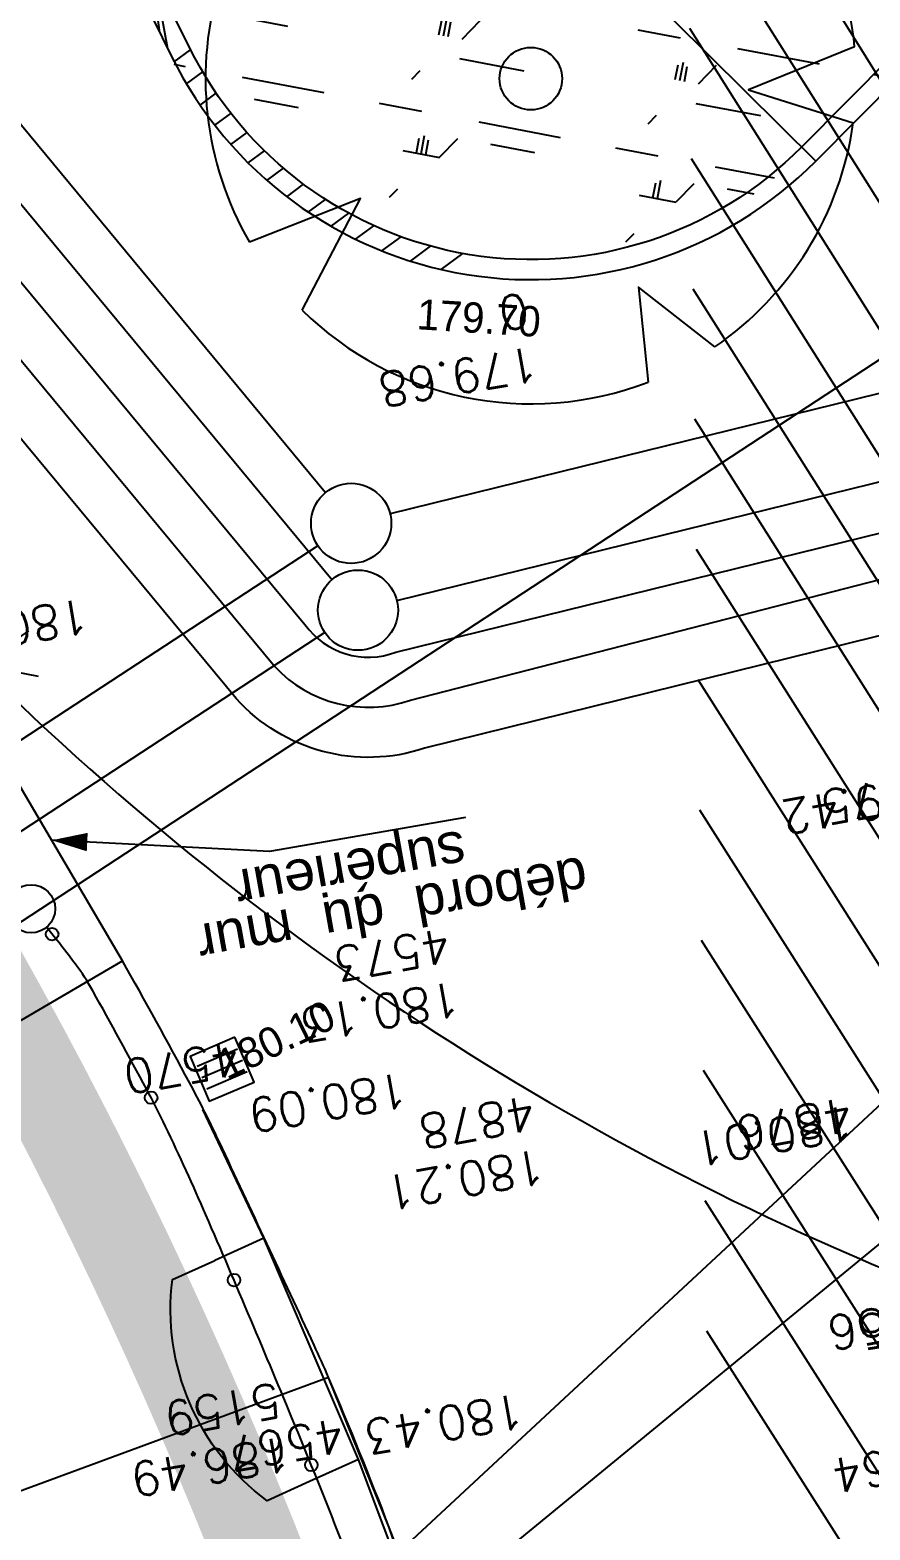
# Model space of a CAD drawing. Extents: x 0 to 613264, y -387505 to 675.
# Drawn here: x 526151 to 534531, y -268319 to -253348 of the extents above; entities that cross this region are included whole.
import ezdxf
from ezdxf.enums import TextEntityAlignment as Align
from ezdxf.lldxf.tags import DXFTag

# ---------------------------------------------------------------- set-up
doc = ezdxf.new("R2010")
doc.units = 0
for name, color, linetype in [('Fond topo - ASS', 252, 'Continuous'), ('Fond topo - BAT_ANN', 252, 'Continuous'), ('Fond topo - BAT_TXT', 252, 'Continuous'), ('Fond topo - CLO_LEG', 252, 'Continuous'), ('Fond topo - Z_500', 252, 'Continuous'), ('prlm-VRD', 2, 'Continuous'), ('SA - arbre', 252, 'Continuous'), ('SA - CAB-réso', 252, 'Continuous'), ('SA - couvre sol', 252, 'Continuous'), ('SA - EBC', 252, 'Continuous'), ('SA - ECL-réso', 252, 'Eclairage public'), ('SA - EDF-réso', 252, 'Texte-BT'), ('SA - enrobé', 252, 'Continuous'), ('SA - EP-réso', 252, 'EP'), ('SA - EU-réso', 252, 'EU'), ('SA - EVMV', 252, 'Continuous'), ('SA - GAZ-réso', 252, 'Texte-GAZ'), ('SA - haie séparative', 252, 'Continuous'), ('SA - limite revêtement', 252, 'Continuous'), ('SA - muret béton', 252, 'Continuous'), ('SA - PTT-réso', 252, 'Texte-Telecom')]:
    doc.layers.add(name, color=color, linetype=linetype)
for name, color, linetype, plot in [('Fond topo - N', 252, 'Continuous', False), ('Fond topo - NCACHE', 252, 'Continuous', False), ('Fond topo - ZCACHE', 252, 'Continuous', False)]:
    doc.layers.add(name, color=color, linetype=linetype, plot=plot)
doc.layers.add('Fond topo - P', color=252, linetype='Continuous', lineweight=50)
doc.layers.add('Fond topo - VOI', color=252, linetype='Continuous', lineweight=25)
doc.styles.add('2000_ARIAL', font='arial.ttf', dxfattribs={"height": 0.400000006})
doc.styles.add('Arial', font='arial.ttf')
doc.styles.add('Lignes', font='arial.ttf', dxfattribs={"height": 0.35})
doc.styles.add('SIMPLEX', font='simplex_.ttf', dxfattribs={"height": 1.25})
tags = doc.linetypes.add('Eclairage public', pattern='A,5,-0.25,["ECL",Lignes,S=1,R=0,X=0,Y=-0.18],-1.25', length=6.5).pattern_tags.tags
tags[15:16] = [DXFTag(74, 4), DXFTag(75, 0), DXFTag(340, '0'), DXFTag(46, 0.0), DXFTag(50, 0.0), DXFTag(44, 0.0), DXFTag(45, 0.0)]
tags[4:5] = [DXFTag(74, 4), DXFTag(75, 0), DXFTag(340, '0'), DXFTag(46, 0.0), DXFTag(50, 0.0), DXFTag(44, 0.0), DXFTag(45, 0.0)]
tags = doc.linetypes.add('EP', pattern='A,5,-0.25,["EP",Lignes,S=1,R=0,X=0,Y=-0.18],-1.25', length=6.5).pattern_tags.tags
tags[15:16] = [DXFTag(74, 4), DXFTag(75, 0), DXFTag(340, '0'), DXFTag(46, 0.0), DXFTag(50, 0.0), DXFTag(44, 0.0), DXFTag(45, 0.0)]
tags[4:5] = [DXFTag(74, 4), DXFTag(75, 0), DXFTag(340, '0'), DXFTag(46, 0.0), DXFTag(50, 0.0), DXFTag(44, 0.0), DXFTag(45, 0.0)]
tags = doc.linetypes.add('EU', pattern='A,5,-0.25,["EU",Lignes,S=1,R=0,X=0,Y=-0.18],-1.25', length=6.5).pattern_tags.tags
tags[15:16] = [DXFTag(74, 4), DXFTag(75, 0), DXFTag(340, '0'), DXFTag(46, 0.0), DXFTag(50, 0.0), DXFTag(44, 0.0), DXFTag(45, 0.0)]
tags[4:5] = [DXFTag(74, 4), DXFTag(75, 0), DXFTag(340, '0'), DXFTag(46, 0.0), DXFTag(50, 0.0), DXFTag(44, 0.0), DXFTag(45, 0.0)]
tags = doc.linetypes.add('L8', pattern=[0.22500000894069674, 0.1500000059604645, -0.07500000298023224]).pattern_tags.tags
tags[6:7] = [DXFTag(74, 4), DXFTag(75, 0), DXFTag(340, '0'), DXFTag(46, 0.0), DXFTag(50, 0.0), DXFTag(44, 0.0), DXFTag(45, 0.0)]
tags[4:5] = [DXFTag(74, 4), DXFTag(75, 0), DXFTag(340, '0'), DXFTag(46, 0.0), DXFTag(50, 0.0), DXFTag(44, 0.0), DXFTag(45, 0.0)]
tags = doc.linetypes.add('Texte-BT', pattern='A,5,-0.25,["BT",Lignes,S=1,R=0,X=0,Y=-0.18],-1.25', length=6.5).pattern_tags.tags
tags[15:16] = [DXFTag(74, 4), DXFTag(75, 0), DXFTag(340, '0'), DXFTag(46, 0.0), DXFTag(50, 0.0), DXFTag(44, 0.0), DXFTag(45, 0.0)]
tags[4:5] = [DXFTag(74, 4), DXFTag(75, 0), DXFTag(340, '0'), DXFTag(46, 0.0), DXFTag(50, 0.0), DXFTag(44, 0.0), DXFTag(45, 0.0)]
tags = doc.linetypes.add('Texte-GAZ', pattern='A,5,-0.25,["GAZ",Lignes,S=1,R=0,X=0,Y=-0.18],-1.25', length=6.5).pattern_tags.tags
tags[15:16] = [DXFTag(74, 4), DXFTag(75, 0), DXFTag(340, '0'), DXFTag(46, 0.0), DXFTag(50, 0.0), DXFTag(44, 0.0), DXFTag(45, 0.0)]
tags[4:5] = [DXFTag(74, 4), DXFTag(75, 0), DXFTag(340, '0'), DXFTag(46, 0.0), DXFTag(50, 0.0), DXFTag(44, 0.0), DXFTag(45, 0.0)]
tags = doc.linetypes.add('Texte-Telecom', pattern='A,5,-0.25,["TEL",Lignes,S=1,R=0,X=0,Y=-0.18],-1.25', length=6.5).pattern_tags.tags
tags[15:16] = [DXFTag(74, 4), DXFTag(75, 0), DXFTag(340, '0'), DXFTag(46, 0.0), DXFTag(50, 0.0), DXFTag(44, 0.0), DXFTag(45, 0.0)]
tags[4:5] = [DXFTag(74, 4), DXFTag(75, 0), DXFTag(340, '0'), DXFTag(46, 0.0), DXFTag(50, 0.0), DXFTag(44, 0.0), DXFTag(45, 0.0)]

# ---------------------------------------------------------------- blocks, each defined once
blk = doc.blocks.new('200')
at = {"linetype": 'Continuous', "lineweight": -2}
blk.add_circle((0, 0), 0.4, dxfattribs=at)
blk = doc.blocks.new('Candélabre', base_point=(-13.42592592600001, -9.391534390999993))
for points in [[(-13.67592592600001, -9.391534390999993, -1), (-13.17592592600001, -9.391534390999993), (-13.37592592600001, -9.391534390999993, 1), (-13.475925926, -9.391534390999993)], [(-13.67592592600001, -9.391534390999993, -1), (-13.17592592600001, -9.391534390999993), (-13.37592592600001, -9.391534390999993, 1), (-13.475925926, -9.391534390999993)], [(-13.67592592600001, -9.391534390999993), (-13.475925926, -9.391534390999993, 1), (-13.37592592600001, -9.391534390999993), (-13.17592592600001, -9.391534390999993, -1)], [(-13.67592592600001, -9.391534390999993), (-13.475925926, -9.391534390999993, 1), (-13.37592592600001, -9.391534390999993), (-13.17592592600001, -9.391534390999993, -1)]]:
    blk.add_hatch(color=250).paths.add_polyline_path(points)
at = {"linetype": 'Continuous', "flags": 128}
for points in [[(-13.42592592600001, -9.141534390999993), (-13.42592592600001, -8.791534391999988)], [(-13.60270262100001, -9.214757695999992), (-13.850189994, -8.967270322999994)], [(-13.24914923200001, -9.214757696999996), (-13.001661857, -8.96727032199999)], [(-14.02592592600001, -9.391534390999993), (-13.67592592600001, -9.391534390999993)], [(-13.17592592600001, -9.391534390999993), (-12.825925927, -9.391534390999993)], [(-13.85018999600001, -9.815798461), (-13.60270262200001, -9.568311086999998)], [(-13.00166185800001, -9.815798458999993), (-13.249149231, -9.568311085999994)], [(-13.42592592600001, -9.991534390999988), (-13.42592592600001, -9.641534390999993)]]:
    blk.add_lwpolyline(points, dxfattribs=at)
for points in [[(-13.67592592600001, -9.391534390999993), (-13.475925926, -9.391534390999993, -1), (-13.37592592600001, -9.391534390999993), (-13.17592592600001, -9.391534390999993, 1)], [(-13.67592592600001, -9.391534390999993), (-13.475925926, -9.391534390999993, 1), (-13.37592592600001, -9.391534390999993), (-13.17592592600001, -9.391534390999993, -1)]]:
    blk.add_lwpolyline(points, format="xyb", close=True, dxfattribs=at)
blk = doc.blocks.new('ASS07')
at = {"ltscale": 2}
for p, q in [((-0.25, -0.45), (-0.25, 0.4500000000000001)), ((0, -0.45), (0, 0.4500000000000001)), ((0.25, -0.45), (0.25, 0.4500000000000001))]:
    blk.add_line(p, q, dxfattribs=at)
at = {"ltscale": 2, "flags": 128}
blk.add_lwpolyline([(0.5, -0.5), (0.5, 0.5), (-0.5, 0.5), (-0.5, -0.5)], close=True, dxfattribs=at)
blk = doc.blocks.new('CLOLEG')
at = {"ltscale": 2}
blk.add_circle((0, 0), 0.0625, dxfattribs=at)
blk = doc.blocks.new('PTOPO')
at = {"layer": 'Fond topo - NCACHE', "style": 'SIMPLEX'}
blk.add_attdef('MAT', text='', height=0.34, dxfattribs=at).set_placement((0.09999999986030161, -0.09999999962747097), align=Align.TOP_LEFT)
at = {"layer": 'Fond topo - ZCACHE', "style": 'SIMPLEX'}
blk.add_attdef('ALT', (0.09999999986030161, 0.09999999962747097), '', height=0.34, dxfattribs=at)
blk = doc.blocks.new('A$C1F970F0F')
at = {"layer": 'SA - couvre sol'}
h = blk.add_hatch(dxfattribs=at)
h.set_pattern_fill('PELOUSE6', color=256, scale=20.0000003, angle=-10.72360141139323, style=0, pattern_type=2)
h.set_pattern_definition([(349.2763985886067, (-277130161.1279894, -473864756.7787022), (22.32856350872324, 117.9043497231417), [37.5000005625, -202.5000030375]), (79.27639858860677, (-277130147.3110734, -473864759.3953308), (-235.8086994462835, 44.65712701744649), [15.000000225, -105.000001575]), (79.27639858860677, (-277130138.0997961, -473864761.1397498), (-235.8086994462835, 44.65712701744649), [15.000000225, -105.000001575]), (79.27639858860677, (-277130142.7054347, -473864760.2675403), (-235.8086994462835, 44.65712701744649), [18.75000028125, -101.25000151875]), (112.9664661186067, (-277130151.916716, -473864758.5231205), (-191.1515722884832, 280.4658259369293), [12.00000018, -420.7461593111922]), (45.58633105860677, (-277130133.4941673, -473864762.0119574), (22.32856353476547, 117.9043498154048), [12.00000018, -420.7461593111923]), (45.58633105860677, (-277130124.2828801, -473864763.7563783), (22.32856353476547, 117.9043498154048), [26.00000039, -406.6661590999923]), (112.9664661186067, (-277130161.1279894, -473864756.7787022), (-191.1515722884832, 280.4658259369293), [26.00000039, -406.6661590999922]), (349.2763985886067, (-277130073.3609553, -473864750.4999832), (22.32856350872324, 117.9043497231417), [44.42455106636825, -195.5754525336318]), (349.2763985886067, (-277130085.1249766, -473864728.4255323), (22.32856350872324, 117.9043497231417), [82.81008944215131, -56.09585564143782, 43.07431864611476, -58.01973967029608]), (349.2763985886067, (-277130096.7337571, -473864706.3804808), (22.32856350872324, 117.9043497231417), [119.4799495921992, -46.28746189431191, 29.47870124218051, -44.75389087130835]), (349.2763985886067, (-277130108.4191755, -473864684.3209158), (22.32856350872324, 117.9043497231417), [100.4611429069171, -139.5388606930829]), (349.2763985886067, (-277130104.5097786, -473864665.2146754), (22.32856350872324, 117.9043497231417), [65.56973938354608, -174.4302642164539])])
edge = h.paths.add_edge_path()
edge.add_line((6335.94766446562, 9057.906686490796), (5886.296276689526, 8604.502703298296))
edge.add_arc((5616.481459429435, 8872.084400683229), 380.000000511181, 206.2859037988976, 315.23808789982166, ccw=False)
edge.add_line((5275.775203212008, 8703.801165148123), (5210.549457039155, 8835.857218275589))
edge.add_line((5210.549457039155, 8835.857218275589), (6202.844797042428, 9326.887013697162))
edge.add_line((6202.844797042428, 9326.88701369716), (6335.947664465621, 9057.906686490795))
at = {"layer": 'SA - EBC'}
h = blk.add_hatch(dxfattribs=at)
h.set_pattern_fill('_USER', color=256, scale=74.99999999999999, angle=-325.7236014113932, style=0, pattern_type=0)
h.set_pattern_definition([(34.27639858860678, (-277130161.1279894, -473864756.7787022), (-42.238928459823, 61.97477650275113), [])])
edge = h.paths.add_edge_path()
edge.add_line((5801.470568619522, -3162.013069131843), (4083.559282644929, -3271.123614088357))
edge.add_line((4083.559282644929, -3271.123614088356), (4014.481307725509, -3717.332461968055))
edge.add_line((4014.48130772551, -3717.332461968055), (3135.517961824245, -3810.19300101904))
edge.add_line((3135.517961824245, -3810.19300101904), (2274.245008604417, -3693.648081323564))
edge.add_line((2274.245008604417, -3693.648081323564), (1554.636776175834, -3420.099318784944))
edge.add_arc((2508.775769578408, -2315.674454232369), 1459.498372788833, 157.1868533427094, 229.1754823893534, ccw=False)
edge.add_arc((1966.013830892235, -2087.371785851423), 870.6752834691503, 94.3015183869224, 157.1868533106914, ccw=False)
edge.add_line((1900.708697991695, -1219.149067345796), (2859.239020416566, -1223.495634912559))
edge.add_arc((3100.860739749298, 1265.329539486049), 2500.526305395239, 264.4549516394795, 302.9422754293212)
edge.add_arc((4209.331858878893, -445.3369775435177), 462.1229708170858, 302.9422754305585, 376.8336969250394)
edge.add_arc((2214.122706379954, -1049.006753214115), 2546.655714682971, 16.8336969158998, 38.14703645440247)
edge.add_arc((3041.32627014761, -399.2990096244524), 1494.806919462396, 38.14703657403813, 72.97328584086019)
edge.add_line((3479.031970107599, 1029.988031775616), (2182.437305702805, 1414.38613606858))
edge.add_line((2182.437305702805, 1414.38613606858), (1056.590900019184, 1822.819186472099))
edge.add_arc((1766.412018482452, 3779.442320525911), 2081.398594438606, 212.7495497786225, 250.0603089288685, ccw=False)
edge.add_line((15.86575126143373, 2653.472571668582), (-104.0907319930869, 3091.26353710603))
edge.add_line((-104.0907319930869, 3091.26353710603), (-169.6986146466322, 3639.54836895815))
edge.add_line((-169.6986146466322, 3639.548368958149), (-35.58090533515337, 6158.014854826562))
edge.add_arc((-194.3533792400212, 7143.826589584332), 998.5156357593988, 279.1493507374978, 373.962283499627)
edge.add_arc((2392.201579171132, 7786.918955579627), 1666.786287877102, 172.6269749467245, 193.9622835974407, ccw=False)
edge.add_arc((-45.50651600643437, 8102.354993671941), 791.2455775503726, -7.373025019439765, 16.43829965925021)
edge.add_line((713.3969204091394, 8326.263765657093), (486.7428317772967, 9142.81155059313))
edge.add_line((486.7428317772967, 9142.811550593131), (1338.845530021721, 9564.23852196786))
edge.add_line((1338.845530021721, 9564.23852196786), (1632.623584095551, 8945.24637913095))
edge.add_line((1632.623584095551, 8945.246379130947), (1394.029444699765, 8829.874494032001))
edge.add_line((1394.029444699765, 8829.874494032001), (1731.997733793977, 8131.230781666551))
edge.add_arc((1233.216649704336, 7889.945865525577), 554.0766919865823, -19.640967550384175, 25.815335324856676, ccw=False)
edge.add_line((1755.055695752756, 7703.706797235046), (1558.214479468655, 6807.520788570679))
edge.add_line((1558.214479468655, 6807.52078857068), (1570.021725572625, 6609.158708993335))
edge.add_line((1570.021725572625, 6609.158708993335), (1852.913141606868, 5734.125706863067))
edge.add_line((1852.913141606869, 5734.125706863067), (2726.748207475315, 4020.986816292172))
edge.add_line((2726.748207475315, 4020.986816292172), (3802.352916265851, 4004.947770972833))
edge.add_arc((8355.58168857983, 5950.706307988518), 4951.552134169374, 203.138762427905, 230.8301436200186)
edge.add_arc((13583.66465597079, 12367.85935474512), 13228.79229856088, 230.8301435441083, 233.1638398044412)
edge.add_line((5652.622255943647, 1780.153648245416), (4998.697813068342, 1820.441475819727))
edge.add_line((4998.697813068342, 1820.441475819727), (4863.841220233488, 767.0816613875431))
edge.add_line((4863.841220233488, 767.0816613875434), (5595.355488733695, 631.185878681516))
edge.add_line((5595.355488733695, 631.1858786815158), (5852.747939948536, -2020.707044821664))
edge.add_line((5852.747939948536, -2020.707044821665), (5881.394298709887, -2966.563612924887))
edge.add_line((5881.394298709887, -2966.563612924887), (5801.470568619523, -3162.013069131842))
at = {"layer": 'SA - EVMV'}
h = blk.add_hatch(dxfattribs=at)
h.set_pattern_fill('_USER', color=256, scale=74.99999999999999, angle=-55.72360141139323, style=0, pattern_type=0)
h.set_pattern_definition([(304.2763985886068, (-277130161.1279894, -473864756.7787022), (61.97477650275113, 42.238928459823), [])])
h.paths.add_polyline_path([(6137.262643169798, 3161.503242351281), (5258.989506963931, 4651.014984356799), (5823.535050065982, 5411.828376675677), (6009.896409179055, 5810.580329425578), (6042.353956317322, 6037.937811191567), (5791.842057863324, 7412.226220178691), (5768.869517604411, 9187.383885517163), (6965.043931057882, 9781.279833201925), (7125.730307530321, 8202.475428701919), (7356.548247893039, 6578.483473019976), (7421.051285208732, 6215.102708379585), (8728.798868082513, 6201.995811803044), (8825.59209412568, 5455.189202343771), (8884.907463838514, 4910.231636065007), (8937.364138919358, 4349.844162727043), (8990.109761245629, 3720.436779551583), (8238.933497559277, 3575.005023445903)])
at = {"layer": 'SA - haie séparative'}
h = blk.add_hatch(dxfattribs=at)
h.set_pattern_fill('PAVES_EVERGREEN1', color=256, scale=30.0000012, angle=-10.72360141139323, style=0, pattern_type=2)
h.set_pattern_definition([(349.2763985886067, (-277130152.3634321, -473864750.8052154), (32.26715867605478, 9.155903067109474), [15.0000006, -15.0000006]), (79.27639858860677, (-277130152.3634321, -473864750.8052154), (-9.155903067109474, 32.26715867605478), [15.0000006, -15.0000006])])
edge = h.paths.add_edge_path()
edge.add_line((4990.89679075594, 7999.396356755975), (4901.352205441892, 7973.025785033769))
edge.add_arc((903.617784624736, 5442.82969453006), 4731.149200330352, -1.5300427940998134, 32.33002642540362, ccw=False)
edge.add_line((5633.080149498623, 5316.502756093607), (5316.285150292099, 5244.384433038985))
edge.add_line((5316.285150292098, 5244.384433038984), (5382.489440795282, 5073.187318998599))
edge.add_line((5382.489440795283, 5073.1873189986), (5271.06356636646, 4873.602356752104))
edge.add_line((5271.063566366459, 4873.602356752104), (5348.738899089572, 4827.757775327154))
edge.add_line((5348.738899089572, 4827.757775327153), (5481.681186514901, 5066.214502026171))
edge.add_line((5481.681186514902, 5066.214502026171), (5437.779338418259, 5179.73991923312))
edge.add_line((5437.779338418259, 5179.73991923312), (5721.570925949239, 5244.345021711062))
edge.add_arc((889.1521923548605, 5437.144658379866), 4836.263280332607, -2.284725396175156, 31.99193442340654)
at = {"layer": 'SA - muret béton'}
h = blk.add_hatch(dxfattribs=at)
h.set_pattern_fill('_USER', color=256, scale=25, angle=-143.4936667190104, style=0, pattern_type=0)
h.set_pattern_definition([(216.5063332809896, (-277130161.1279894, -473864756.7787022), (14.87279096815364, -20.09477765036497), [])])
edge = h.paths.add_edge_path()
edge.add_line((5193.061519410154, 8827.203445430448), (5257.843294998138, 8694.944152735037))
edge.add_arc((5616.481459358143, 8872.084400278642), 400.0000002941545, 206.2859037540927, 315.2380879514633)
edge.add_line((5900.497056554697, 8590.419456090678), (6360.210637578124, 9053.969607238887))
edge.add_line((6360.210637578124, 9053.969607238887), (6220.770168921872, 9335.75724747537))
edge.add_line((6220.770168921872, 9335.75724747537), (6202.844797042428, 9326.88701369716))
edge.add_line((6202.844797042428, 9326.88701369716), (6335.94766446562, 9057.906686490796))
edge.add_line((6335.94766446562, 9057.906686490796), (5886.296276689526, 8604.502703298296))
edge.add_arc((5616.481459400329, 8872.08440050106), 380.0000004035717, 206.2859037762143, 315.2380879224146, ccw=False)
edge.add_line((5275.775203212008, 8703.801165148123), (5210.549457039155, 8835.857218275589))
edge.add_line((5210.549457039155, 8835.857218275589), (5193.061519410154, 8827.203445430448))
at = {"layer": 'Fond topo - BAT_ANN', "ltscale": 2, "flags": 128}
for points in [[(5803.092219407483, 5177.870389379837, 0.005854466376499143), (5807.318864423568, 5377.280329340969, 0.009807191368023481), (5806.112677400155, 5496.347373145255, 0.0003422960104900781), (5799.350910661451, 5718.498322739524, 0.006672756401303663), (5798.844183572184, 5729.888641994494, 0.005229129449228157), (5794.336279632413, 5795.824615485666, 0.003213066751012698), (5785.189330433392, 5902.991649687282, 0.007490264651265149), (5769.331107394724, 6051.258446360378, 0.006533761712469862), (5746.392111374062, 6220.651641043311, 0.008522228717097987), (5725.320631442495, 6347.422468146419, 0.00834647138101972), (5699.451703566814, 6476.063051969894, 0.008864638428542387), (5666.25612421492, 6616.027258444615, 0.007165936523623632), (5619.663738791809, 6787.760315419366, 0.005738010444225125), (5577.685094646538, 6928.055868523123, 0.00595784478468113), (5534.106013096542, 7062.192487962086, 0.009465921577022033), (5474.990457363971, 7226.701774622104, 0.0102429296281223), (5414.409868809304, 7376.463123443833, 0.007285936750958919), (5399.972592359558, 7408.840135095417, 0.001156071979277407), (5305.557142146308, 7611.314719310534, 0.01309865683596516), (5275.634051537348, 7670.98288420014, 0.006305609731167424), (5208.721516685753, 7792.41077509116), (5036.878139816149, 8084.792131385706), (4655.622436003659, 7966.359508846976)], [(5493.546899132938, 7163.382525874562), (5444.283448077802, 7294.640095067331), (5395.489675548924, 7272.54078132492), (5353.190808313575, 7253.383092100483, -0.2713105608038384), (5258.643817932247, 7474.123437073698), (5300.942685207801, 7493.281126385309)]]:
    blk.add_lwpolyline(points, format="xyb", dxfattribs=at)
for points in [[(5349.73645771935, 7515.380440036214), (5288.867749239644, 7643.804226509432)], [(5349.73645771935, 7515.380440036214), (5300.942685207801, 7493.281126385309)]]:
    blk.add_lwpolyline(points, dxfattribs=at)
at = {"layer": 'Fond topo - BAT_ANN', "linetype": 'L8', "ltscale": 2, "flags": 128}
blk.add_lwpolyline([(5444.283448077802, 7294.640095067331), (5349.73645771935, 7515.380440036214)], dxfattribs=at)
at = {"layer": 'Fond topo - BAT_ANN', "ltscale": 2}
blk.add_circle((5117.71046190871, 7844.186830780373), 24, dxfattribs=at)
at = {"layer": 'Fond topo - BAT_TXT', "ltscale": 2, "flags": 128}
blk.add_lwpolyline([(5550.940568043536, 7935.309795696837), (5355.578532531141, 7901.245160838644), (5138.081936123081, 7912.599849086729)], dxfattribs=at)
blk.add_lwpolyline([(5138.081936237463, 7912.599849065067, 0, 18.41556578874588, 0), (5173.680009006913, 7910.803051451542, 18.41556578874588, 18.41556578874588, 0)], format="xyseb", dxfattribs=at)
at = {"layer": 'Fond topo - CLO_LEG', "ltscale": 2, "flags": 128}
blk.add_lwpolyline([(5767.157268242289, 5447.140834389706, 0.004674061860168067), (5763.854738664199, 5612.731943487907, 0.01236619317604332), (5759.423553105753, 5694.680118877974, 0.003092331098157681), (5725.873598785203, 6088.731709458521, 0.0104085325036265), (5712.747739076337, 6205.502534700365, 0.02281564010017921), (5665.151214727584, 6469.497812783062, 0.02038811317489691), (5586.603000631148, 6759.197762152387, 0.01024054625149808), (5484.091185629149, 7062.410135263807, 0.01143555524323357), (5380.608235005383, 7329.710489663575, 0.004165319900128301), (5292.149838908556, 7538.600537890879, 0.009717469387926373), (5251.758589023226, 7627.059356685378, 0.01114173184256735), (5232.772519141484, 7664.430956663913, 0.004190733586007006), (5179.278221552995, 7762.18456781645, 0.03374190703358077), (5161.896054838106, 7788.915650009503, 0.01003862683973552), (5133.069969294622, 7825.745422728207)], format="xyb", dxfattribs=at)
at = {"layer": 'Fond topo - VOI', "ltscale": 2, "flags": 128}
blk.add_lwpolyline([(5639.884015980822, 14282.76898646135), (6179.074060184528, 13730.4134533185, -0.005078430071305425), (6343.1483697738, 13545.11763264016, -0.01498965990198168), (6396.182976463164, 13480.14751606638, -0.008052881892180013), (6924.298623853121, 12768.62846445145, -0.02502080065405084), (7078.852120834868, 12528.76074308369, -0.01315237506544015), (7305.49723599993, 12109.95947007773, -0.01622344874307645), (7469.001968976629, 11760.20271195122, -0.0002441829907726637), (7504.611965031092, 11676.9913265394, -2.386900651964397e-05), (7868.449045659429, 10825.54154632405, -0.0004607339102045271), (8056.526262906224, 10384.2208908691, -0.0002713929879899899), (8374.720241644169, 9634.540919018482), (8900.918350322725, 8327.998671989055), (9181.050253584182, 7639.776394233361), (9227.846231822321, 7515.619963970066, -0.01912067303515585), (9430.073626438107, 6877.215983667462, -0.01912067306015491), (9582.936642438128, 6225.227902062202, -0.006135088442580186), (9621.373155263293, 6013.751243740732, -0.006135088374511259), (9654.60896875709, 5801.395117808072), (9743.87632691115, 5167.316416374032), (9926.38109093471, 3640.55347439608), (10105.54692394565, 2112.741898849393), (10117.19406944453, 2013.422494900099)], format="xyb", dxfattribs=at)
at = {"layer": 'SA - arbre', "ltscale": 3.120000123977661, "elevation": 9.999999999999998e-08, "flags": 128}
for points in [[(5939.29044877163, 8704.47727663379), (5833.336619994256, 8661.631636052189), (5937.823326917287, 8628.499870925574)], [(5388.180639499691, 8441.724299492178), (5446.160058461873, 8553.181371166738), (5335.611844907064, 8509.574438225764)], [(5799.743297628956, 8404.951215895722), (5723.726325106903, 8464.739958268688), (5733.215023665756, 8369.915654859564)]]:
    blk.add_lwpolyline(points, dxfattribs=at)
at = {"layer": 'SA - arbre', "ltscale": 3.120000123977661}
blk.add_circle((5616.243581964786, 8672.712547287589), 31.2, dxfattribs=at)
for start, end in [(5.615758488842114, 100.9551486496121), (114.6790985213543, 210.1704842142537), (304.4232597209308, 352.1717179394186), (225.365112554562, 291.1217116165674)]:
    blk.add_arc((5616.243581964786, 8672.712547287589), 324.6047996999999, start, end, dxfattribs=at)
at = {"layer": 'SA - CAB-réso', "elevation": 9.999999999999998e-08, "flags": 128}
blk.add_lwpolyline([(9014.566115532376, 5048.241415424802), (8935.120619844252, 5117.710327440671, 0.09087497859259484), (7884.217388677309, 8639.080483669284), (7390.957962306487, 8489.118687360493), (6744.657857395806, 8309.685335149781), (5510.16022878775, 8004.412141119001, -0.2977231239250334), (5322.276951186663, 8053.934497477404), (4664.375473358868, 8848.007762671477), (4607.934646767239, 8916.130654775085, -0.05564552141704502), (4601.847878495041, 8925.4066386004, -0.366069999527649), (4649.300719062125, 9125.990703585443, -0.04315299786015206), (4656.642997819594, 9130.496374459515), (5002.349724613518, 9303.567502575448)], format="xyb", dxfattribs=at)
at = {"layer": 'SA - ECL-réso', "ltscale": 0.75, "elevation": 9.999999999999998e-08, "flags": 128}
blk.add_lwpolyline([(4211.594348059567, 8772.167149153966), (4211.742566942583, 8772.23947841391), (4458.098792356445, 8892.458806755378, -0.3350513344847375), (4584.328483363927, 8847.803473250202), (4616.809952052048, 8808.599022837241), (5042.739307290758, 8294.511237273231), (5065.860419526081, 8087.691896436278, 0.1072676414993963), (6079.62296544096, 7441.030052417758, 0.2368363260151426), (6098.936805357072, 6241.185489291573, 0.1580303819712795), (6250.104878546203, 5203.553497180955, 0.3075812875445359), (5573.995894290247, 4399.350074270247, -0.71596019287391), (4660.231672516651, 3896.44953452052, 0.2668949414258047), (3495.140036089631, 3613.301397804965)], format="xyb", dxfattribs=at)
at = {"layer": 'SA - EDF-réso', "ltscale": 0.75, "flags": 128}
blk.add_lwpolyline([(5046.041507878794, 9213.655717316133), (4705.842430657141, 9043.341883282965, 0.3265561905725837), (4689.011295135912, 8974.949602441502), (4724.158320367117, 8932.527881266633), (5390.903404342826, 8127.79024660607, 0.3397143820577853), (5481.62072387948, 8100.372783806983), (6689.813242292834, 8397.587277643175), (7825.402460721983, 8713.943948785622), (7825.402460875883, 8713.943948472113)], format="xyb", dxfattribs=at)
at = {"layer": 'SA - enrobé'}
for points in [[(5103.434905276638, 8782.851782030684), (5193.061519410154, 8827.203445430448), (5616.481459360119, 8872.084400317204), (5900.497056554697, 8590.419456090678), (6360.210637578124, 9053.969607238887), (7370.412407968218, 8625.864014690866), (6911.799090041725, 9536.10230415287), (7010.70128525668, 9585.742926046769), (7020.781452921752, 9564.310513012775), (7026.744363143154, 9567.115009892732), (7262.580432867897, 9105.719912583041), (7291.122638515357, 9119.14398292848), (7342.762054097051, 9009.348459506178), (7434.067245025048, 9026.616541510186), (7377.912303133283, 8937.40151477274), (7468.942843266607, 8745.166350041736), (4686.176285657987, 6461.263924183753)], [(4688.35858653882, 6461.895392988572), (6700.681395911883, 8333.233252020125), (8036.110024208943, 7056.094562955612)], [(5577.685094646538, 6928.055868523123), (5474.990457363971, 7226.701774622104), (5414.409868809304, 7376.463123443833), (2942.037605992797, 6464.210352506944), (5208.721516685753, 7792.41077509116), (5036.878139816149, 8084.792131385706)]]:
    blk.add_lwpolyline(points, dxfattribs=at)
at = {"layer": 'SA - EP-réso', "ltscale": 0.75, "elevation": 9.999999999999998e-08, "flags": 128}
for points in [[(5059.811656680029, 8684.040706769545), (5411.289103440959, 8259.795349075664)], [(5476.364211503751, 8238.86248018827), (7062.779799533959, 8629.316296148285)], [(3912.666681420116, 7230.581665167419), (5404.192172783597, 8206.715163996569)]]:
    blk.add_lwpolyline(points, dxfattribs=at)
at = {"layer": 'SA - EU-réso', "ltscale": 0.75, "elevation": 9.999999999999998e-08, "flags": 128}
for points in [[(4611.169920596244, 9147.060593736565), (5418.118968078829, 8172.673316724577)], [(5482.389323083076, 8151.964781955548), (6677.866005415715, 8446.13893599544)], [(3919.467424094437, 7144.002425751642), (5410.992915480795, 8120.135924576459)]]:
    blk.add_lwpolyline(points, dxfattribs=at)
at = {"layer": 'SA - GAZ-réso', "ltscale": 0.75, "elevation": 9.999999999999998e-08, "flags": 128}
blk.add_lwpolyline([(3937.753347925169, 7064.93969893315), (6099.762754711684, 8481.140260751581), (7456.981142001667, 8814.392517415643), (7497.083307229105, 9121.29084679752)], dxfattribs=at)
at = {"layer": 'SA - muret béton', "elevation": 9.999999999999998e-08, "flags": 128}
blk.add_lwpolyline([(5193.061519410154, 8827.203445430448), (5257.843294998138, 8694.944152735037, 0.5147698931340355), (5900.497056554697, 8590.419456090678), (6360.210637578124, 9053.969607238887), (6220.770168921872, 9335.75724747537), (6202.844797042428, 9326.88701369716), (6335.94766446562, 9057.906686490796), (5886.296276689526, 8604.502703298296, -0.5147698928515984), (5275.775203212008, 8703.801165148123), (5210.549457039155, 8835.857218275589)], format="xyb", close=True, dxfattribs=at)
at = {"layer": 'SA - PTT-réso', "ltscale": 0.75, "flags": 128}
blk.add_lwpolyline([(5024.732854121656, 9258.85757003701), (4679.02612732773, 9085.786441921076, 0.3660700020447789), (4646.436661017153, 8948.030144574235), (5360.694660402774, 8085.93574160302, 0.2969984209989454), (5496.125569404907, 8052.450295171806), (7229.35082296638, 8498.247780616877, 0.3250922358221628), (7350.71844574773, 8652.91698662518, -0.1846671562784535), (7456.02052386487, 8745.633429343034), (7775.56419515513, 8873.871529833821)], format="xyb", dxfattribs=at)
at = {"layer": 'Fond topo - ASS', "ltscale": 2, "xscale": 48.79016636235971, "yscale": 48.79016636235971, "zscale": 99.99999999999997, "rotation": 113.1733194844979}
blk.add_blockref('ASS07', (5308.237223301459, 7684.100649264594), dxfattribs=at)
at = {"layer": 'Fond topo - CLO_LEG', "ltscale": 2}
for p, xscale, yscale, zscale, rotation in [((5138.62937136473, 7818.875890879809), 99.99999999999999, 99.99999999999999, 99.99999999999999, 117.6068836177751), ((5237.398229391161, 7655.697409021837), 99.99999999999999, 99.99999999999999, 99.99999999999999, 117.6068836177751), ((5320.096331937619, 7473.646054152183), 100, 100, 100, 113.1308819460769), ((5397.232618027539, 7289.122257541846), 99.99999999999999, 99.99999999999999, 99.99999999999999, 112.0728370938789)]:
    blk.add_blockref('CLOLEG', p, dxfattribs=dict(at, xscale=xscale, yscale=yscale, zscale=zscale, rotation=rotation))
at = {"layer": 'Fond topo - P', "ltscale": 2}
ref = blk.add_blockref('PTOPO', (5628.193651015158, 8417.559647185644), dxfattribs=dict(at, xscale=99.99999999999999, yscale=99.99999999999999, zscale=99.99999999999999, rotation=190.0656205306616))
ref.add_attrib('MAT', '0', dxfattribs={"layer": 'Fond topo - N', "color": 0, "ltscale": 2, "height": 33.99999999999999, "rotation": 190.0656204987762, "style": 'SIMPLEX'}).set_placement((5616.59980913127, 8425.657969661486), align=Align.TOP_LEFT)
ref.add_attrib('ALT', '179.68', (5620.095328240021, 8405.965805097772), dxfattribs={"layer": 'Fond topo - Z_500', "color": 0, "ltscale": 2, "height": 33.99999999999999, "rotation": 190.0656204987762, "style": 'SIMPLEX'})
ref = blk.add_blockref('PTOPO', (5037.199006011884, 8087.585241859198), dxfattribs=dict(at, xscale=99.99999999999996, yscale=99.99999999999996, zscale=99.99999999999996, rotation=254.6183260446423))
ref.add_attrib('MAT', '1874', dxfattribs={"layer": 'Fond topo - N', "color": 0, "ltscale": 2, "height": 33.99999999999999, "rotation": 189.8862389205539, "style": 'SIMPLEX'}).set_placement((5024.904725764373, 8080.595916327104), align=Align.TOP_LEFT)
ref.add_attrib('ALT', '180.11', (5171.997394953955, 8154.280171632217), dxfattribs={"layer": 'Fond topo - Z_500', "color": 0, "ltscale": 2, "height": 33.99999999999999, "rotation": 189.8862389205539, "style": 'SIMPLEX'})
ref = blk.add_blockref('PTOPO', (6036.02985662786, 7939.963412174775), dxfattribs=dict(at, xscale=99.99999999999994, yscale=99.99999999999994, zscale=99.99999999999994, rotation=190.0656205306617))
ref.add_attrib('MAT', '4875', dxfattribs={"layer": 'Fond topo - N', "color": 0, "ltscale": 2, "height": 33.99999999999999, "rotation": 190.0656204987762, "style": 'SIMPLEX'}).set_placement((6024.43601479596, 7948.061734925135), align=Align.TOP_LEFT)
ref.add_attrib('ALT', '179.42', (6021.636065475864, 7979.338989245148), dxfattribs={"layer": 'Fond topo - Z_500', "color": 0, "ltscale": 2, "height": 33.99999999999999, "rotation": 190.0656204987762, "style": 'SIMPLEX'})
ref = blk.add_blockref('PTOPO', (5550.224340343024, 7783.754407510475), dxfattribs=dict(at, xscale=99.99999999999994, yscale=99.99999999999994, zscale=99.99999999999994, rotation=190.0656205306617))
ref.add_attrib('MAT', '4573', dxfattribs={"layer": 'Fond topo - N', "color": 0, "ltscale": 2, "height": 33.99999999999999, "rotation": 190.0656204987762, "style": 'SIMPLEX'}).set_placement((5538.630498534001, 7791.852730256502), align=Align.TOP_LEFT)
ref.add_attrib('ALT', '180.13', (5542.126017619874, 7772.160565697121), dxfattribs={"layer": 'Fond topo - Z_500', "color": 0, "ltscale": 2, "height": 33.99999999999999, "rotation": 190.0656204987762, "style": 'SIMPLEX'})
ref = blk.add_blockref('PTOPO', (5340.263882431584, 7671.273596809513), dxfattribs=dict(at, xscale=99.99999999999994, yscale=99.99999999999994, zscale=99.99999999999994, rotation=190.0656205306617))
ref.add_attrib('MAT', '4570', dxfattribs={"layer": 'Fond topo - N', "color": 0, "ltscale": 2, "height": 33.99999999999999, "rotation": 190.0656204987762, "style": 'SIMPLEX'}).set_placement((5328.670040547696, 7679.371919285355), align=Align.TOP_LEFT)
ref.add_attrib('ALT', '180.09', (5490.02844355703, 7681.453988419422), dxfattribs={"layer": 'Fond topo - Z_500', "color": 0, "ltscale": 2, "height": 33.99999999999999, "rotation": 190.0656204987762, "style": 'SIMPLEX'})
ref = blk.add_blockref('PTOPO', (5634.946643507215, 7616.484348049647), dxfattribs=dict(at, xscale=99.99999999999994, yscale=99.99999999999994, zscale=99.99999999999994, rotation=190.0656205306617))
ref.add_attrib('MAT', '4878', dxfattribs={"layer": 'Fond topo - N', "color": 0, "ltscale": 2, "height": 33.99999999999999, "rotation": 190.0656204987762, "style": 'SIMPLEX'}).set_placement((5623.352801675315, 7624.582670800005), align=Align.TOP_LEFT)
ref.add_attrib('ALT', '180.21', (5626.848320761188, 7604.890506240623), dxfattribs={"layer": 'Fond topo - Z_500', "color": 0, "ltscale": 2, "height": 33.99999999999999, "rotation": 190.0656204987762, "style": 'SIMPLEX'})
ref = blk.add_blockref('PTOPO', (5951.18912340106, 7614.856450552473), dxfattribs=dict(at, xscale=99.99999999999994, yscale=99.99999999999994, zscale=99.99999999999994, rotation=190.0656205306617))
ref.add_attrib('MAT', '4876', dxfattribs={"layer": 'Fond topo - N', "color": 0, "ltscale": 2, "height": 33.99999999999999, "rotation": 190.0656204987762, "style": 'SIMPLEX'}).set_placement((5939.595281569159, 7622.954773302831), align=Align.TOP_LEFT)
ref.add_attrib('ALT', '180.01', (5935.143182888778, 7648.674277587917), dxfattribs={"layer": 'Fond topo - Z_500', "color": 0, "ltscale": 2, "height": 33.99999999999999, "rotation": 190.0656204987762, "style": 'SIMPLEX'})
ref = blk.add_blockref('PTOPO', (6072.090328797519, 7415.967244104614), dxfattribs=dict(at, xscale=99.99999999999994, yscale=99.99999999999994, zscale=99.99999999999994, rotation=190.0656205306617))
ref.add_attrib('MAT', '4865', dxfattribs={"layer": 'Fond topo - N', "color": 0, "ltscale": 2, "height": 33.99999999999999, "rotation": 190.0656204987762, "style": 'SIMPLEX'}).set_placement((6060.49648696562, 7424.065566854974), align=Align.TOP_LEFT)
ref.add_attrib('ALT', '178.56', (6067.897989280053, 7464.603300378452), dxfattribs={"layer": 'Fond topo - Z_500', "color": 0, "ltscale": 2, "height": 33.99999999999999, "rotation": 190.0656204987762, "style": 'SIMPLEX'})
ref = blk.add_blockref('PTOPO', (5380.608235005383, 7329.710489663575), dxfattribs=dict(at, xscale=99.99999999999994, yscale=99.99999999999994, zscale=99.99999999999994, rotation=190.0656205306617))
ref.add_attrib('MAT', '5159', dxfattribs={"layer": 'Fond topo - N', "color": 0, "ltscale": 2, "height": 33.99999999999999, "rotation": 190.0656204987762, "style": 'SIMPLEX'}).set_placement((5369.014393138825, 7337.808812230922), align=Align.TOP_LEFT)
ref.add_attrib('ALT', '186.49', (5372.509912282233, 7318.116647850219), dxfattribs={"layer": 'Fond topo - Z_500', "color": 0, "ltscale": 2, "height": 33.99999999999999, "rotation": 190.0656204987762, "style": 'SIMPLEX'})
ref = blk.add_blockref('PTOPO', (5444.283448077802, 7294.640095067331), dxfattribs=dict(at, xscale=99.99999999999994, yscale=99.99999999999994, zscale=99.99999999999994, rotation=190.0656205306617))
ref.add_attrib('MAT', '4567', dxfattribs={"layer": 'Fond topo - N', "color": 0, "ltscale": 2, "height": 33.99999999999999, "rotation": 190.0656204987762, "style": 'SIMPLEX'}).set_placement((5432.68960625145, 7302.738417721852), align=Align.TOP_LEFT)
ref.add_attrib('ALT', '180.43', (5606.14695111741, 7361.040470412501), dxfattribs={"layer": 'Fond topo - Z_500', "color": 0, "ltscale": 2, "height": 33.99999999999999, "rotation": 190.0656204987762, "style": 'SIMPLEX'})
ref = blk.add_blockref('PTOPO', (6047.038736581859, 7273.245671686665), dxfattribs=dict(at, xscale=99.99999999999994, yscale=99.99999999999994, zscale=99.99999999999994, rotation=190.0656205306617))
ref.add_attrib('MAT', '4864', dxfattribs={"layer": 'Fond topo - N', "color": 0, "ltscale": 2, "height": 33.99999999999999, "rotation": 190.0656204987762, "style": 'SIMPLEX'}).set_placement((6035.44489473263, 7281.343994345519), align=Align.TOP_LEFT)
ref.add_attrib('ALT', '178.41', (6204.403253328754, 7302.427495826951), dxfattribs={"layer": 'Fond topo - Z_500', "color": 0, "ltscale": 2, "height": 33.99999999999999, "rotation": 190.0656204987762, "style": 'SIMPLEX'})
at = {"layer": 'SA - ECL-réso', "linetype": 'ByBlock', "xscale": 99.99999999999999, "yscale": 99.99999999999999, "zscale": 99.99999999999999, "rotation": 349.2763985886067}
blk.add_blockref('Candélabre', (5065.860419526081, 8087.691896436278), dxfattribs=at)
at = {"layer": 'SA - EP-réso', "xscale": 99.99999999999999, "yscale": 99.99999999999999, "zscale": 99.99999999999999, "rotation": 349.2763985886067}
blk.add_blockref('200', (5436.978186848594, 8228.846864676885), dxfattribs=at)
at = {"layer": 'SA - EU-réso', "linetype": 'ByBlock', "xscale": 99.99999999999999, "yscale": 99.99999999999999, "zscale": 99.99999999999999, "rotation": 349.2763985886067}
blk.add_blockref('200', (5443.778929522916, 8142.267625261108), dxfattribs=at)
at = {"layer": 'Fond topo - BAT_TXT', "style": '2000_ARIAL'}
for s, p in [('supérieur', (5547.753314924252, 7922.592521060743)), ('débord  du  mur ', (5668.898064450651, 7896.589781210494))]:
    blk.add_text(s, height=39.99999999999999, rotation=190.0656205035111, dxfattribs=at).set_placement(p)
at = {"layer": 'SA - limite revêtement', "style": 'Arial', "width": 0.9545000195503235}
for s, rotation, p in [('179.70', 356.3683779997947, (5501.783266316745, 8422.695931524991)), ('180.10', 25.9728287506117, (5313.037124980099, 7672.887221295332))]:
    blk.add_text(s, height=30.3030599, rotation=rotation, dxfattribs=at).set_placement(p)

msp = doc.modelspace()

# ---------------------------------------------------------------- block references
at = {"layer": 'prlm-VRD', "xscale": 9.999999999999998, "yscale": 9.999999999999998, "zscale": 9.999999999999998}
msp.add_blockref('A$C1F970F0F', (474984.9359816406, -340561.1028248291, -9.999999999999997e-07), dxfattribs=at)

doc.saveas('drawing.dxf')
